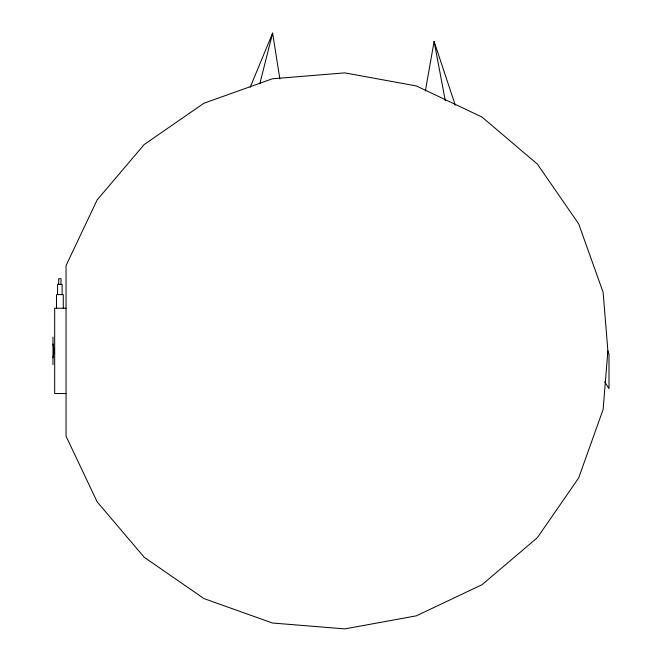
<?xml version="1.0" encoding="UTF-8"?>
<svg xmlns="http://www.w3.org/2000/svg" width="662" height="662" viewBox="0 0 662 662"><rect width="100%" height="100%" fill="white"/><g stroke="black" fill="none" stroke-linecap="round" stroke-linejoin="round"><path stroke-width="0.99" d="M52.993 357.803L54.119 350.893L52.993 343.983M607.393 353.922L607.882 350.893L603.115 292.29L578.671 223.855L537.354 164.077L481.977 117.033L416.307 85.928L344.819 72.878L272.396 78.778L203.962 103.214L144.192 144.531L97.149 199.916L66.043 265.586L66.043 436.192L97.149 501.862L144.192 557.247L203.962 598.564L272.396 623.008L344.819 628.9L416.307 615.85L481.977 584.745L537.354 537.701L578.671 477.923L603.115 409.497L607.882 350.893L609.007 354.468L609.007 388.652L604.72 381.842M425.376 90.967L434.098 41.466L455.282 105.2M259.794 83.817L272.628 33.1L279.836 78.869M250.162 87.318L272.628 33.1M66.043 308.235L54.681 308.235L54.681 393.542L66.043 393.542M434.098 41.466L445.319 100.798M63.295 308.235L63.295 294.607L56.477 294.607L56.477 308.235M62.12 294.607L62.12 284.379L57.569 284.379L57.569 294.607M60.97 284.379L60.97 278.702L58.695 278.702L58.695 284.379M52.993 337.066L52.993 364.712"/></g></svg>
